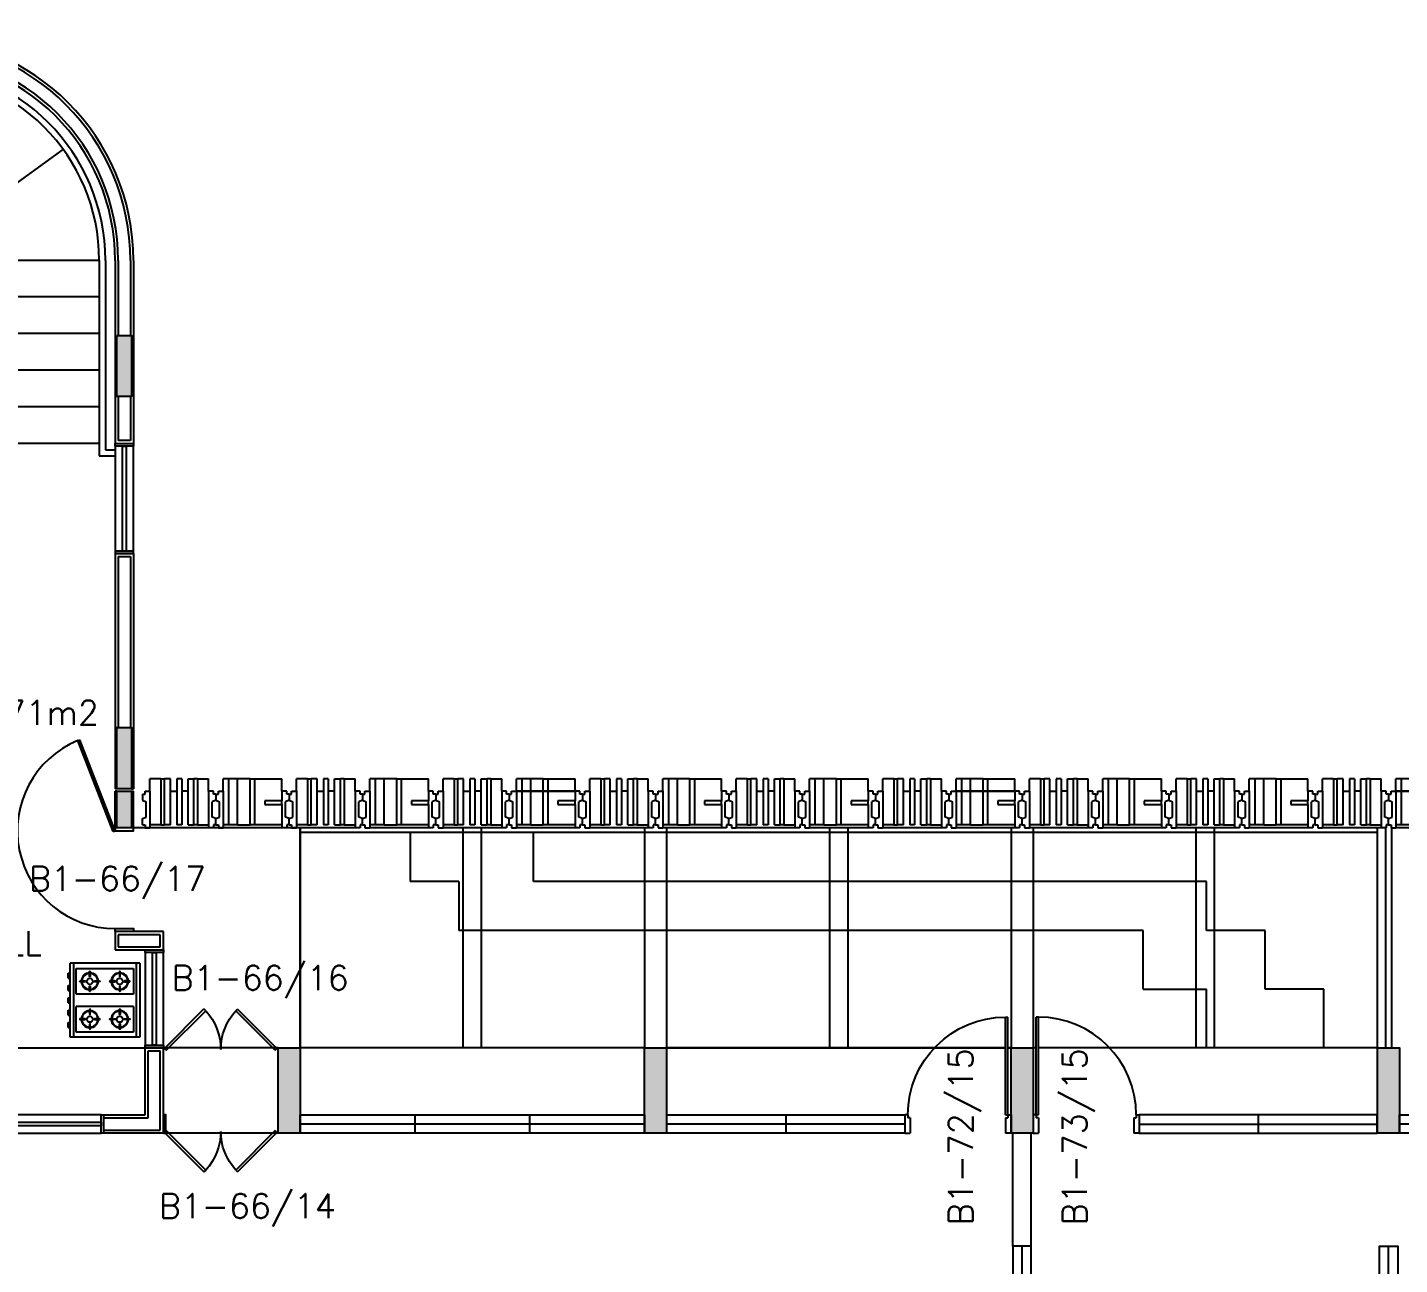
# Model space of a CAD drawing. Header units: inches. Extents: x -15 to 119, y -6 to 56.
# Drawn here: x 64.06 to 75.29, y 45.95 to 56.08 of the extents above; entities that cross this region are included whole.
import ezdxf

# ---------------------------------------------------------------- set-up
doc = ezdxf.new("R2010")
doc.units = ezdxf.units.IN
doc.header["$MEASUREMENT"] = 0
doc.header["$PDMODE"] = 1
doc.linetypes.add('HIDDEN', pattern=[9.525, 6.35, -3.175])
doc.layers.get('0').update_dxf_attribs({"linetype": 'CONTINUOUS'})
for name, color, linetype in [('ar-acesso', 2, 'CONTINUOUS'), ('ar-alv', 2, 'CONTINUOUS'), ('ar-brs', 1, 'CONTINUOUS'), ('ar-copa', 1, 'CONTINUOUS'), ('ar-esc', 2, 'CONTINUOUS'), ('ar-esq', 2, 'CONTINUOUS'), ('ar-estc', 3, 'CONTINUOUS'), ('ar-porta', 1, 'CONTINUOUS'), ('ar-proj', 1, 'HIDDEN'), ('ar-reboco', 2, 'CONTINUOUS'), ('AR-VISTA', 2, 'CONTINUOUS'), ('ar-wc', 2, 'CONTINUOUS'), ('banc', 1, 'CONTINUOUS'), ('brs-proj', 1, 'HIDDEN'), ('brs1', 2, 'CONTINUOUS'), ('brs2', 1, 'CONTINUOUS'), ('brs3', 1, 'CONTINUOUS'), ('brs4', 1, 'CONTINUOUS'), ('brs5', 1, 'CONTINUOUS'), ('cong', 7, 'CONTINUOUS'), ('COZ1', 1, 'CONTINUOUS'), ('COZ2', 1, 'CONTINUOUS'), ('divi', 2, 'CONTINUOUS'), ('ENDEREÇO', 2, 'CONTINUOUS'), ('esq-01', 3, 'CONTINUOUS'), ('esq-02', 2, 'CONTINUOUS'), ('estc-01', 3, 'CONTINUOUS'), ('estc-02', 8, 'CONTINUOUS'), ('h-estc', 8, 'CONTINUOUS'), ('ptm', 2, 'CONTINUOUS'), ('ptm1', 1, 'CONTINUOUS'), ('WC1', 1, 'CONTINUOUS'), ('WC2', 1, 'CONTINUOUS'), ('WC3', 1, 'CONTINUOUS')]:
    doc.layers.add(name, color=color, linetype=linetype)
doc.styles.add('UNB-100', font='simplex.shx', dxfattribs={"height": 0.2})

# ---------------------------------------------------------------- blocks, each defined once
blk = doc.blocks.new('plr01-01p')
at = {"layer": 'h-estc'}
blk.add_hatch(color=256, dxfattribs=at).paths.add_polyline_path([(0.09, 0.075), (-0.09, 0.075), (-0.09, -0.625), (0.09, -0.625)])
at = {"layer": 'cong'}
blk.add_point((0, 0), dxfattribs=at)
at = {"layer": 'estc-01'}
blk.add_lwpolyline([(-0.09, 0.075), (-0.09, -0.625), (0.09, -0.625), (0.09, 0.075)], close=True, dxfattribs=at)
blk = doc.blocks.new('esq02-01p')
at = {"layer": 'cong'}
blk.add_point((0, 0), dxfattribs=at)
at = {"layer": 'esq-01'}
for p, q in [((2.91, 0), (0.09, 0)), ((1.03, -0.075), (1.03, 0.075)), ((1.97, -0.075), (1.97, 0.075))]:
    blk.add_line(p, q, dxfattribs=at)
at = {"layer": 'esq-02'}
blk.add_lwpolyline([(2.91, -0.075), (0.09, -0.075), (0.09, 0.075), (2.91, 0.075)], close=True, dxfattribs=at)
blk = doc.blocks.new('CUBA-01P')
at = {"layer": 'WC1'}
blk.add_circle((-0.15, -0.08), 0.05, dxfattribs=at)
for centre, radius, start, end in [((-0.083, -0.273), 0.134, 116.4054, 243.5946), ((0, -0.44), 0.32, 92.8226, 116.4054), ((0, -0.44), 0.32, 63.5946, 87.2424), ((0.083, -0.273), 0.134, 296.4054, 63.5946), ((0, -0.106), 0.32, 243.5946, 296.4054)]:
    blk.add_arc(centre, radius, start, end, dxfattribs=at)
at = {"layer": 'WC2'}
for p, q in [((-0.155, 0), (-0.155, -0.03)), ((-0.145, 0), (-0.145, -0.03)), ((-0.02, -0.068), (-0.012, -0.165)), ((0.02, -0.068), (0.012, -0.165))]:
    blk.add_line(p, q, dxfattribs=at)
for centre, radius in [((-0.15, -0.08), 0.03), ((0, -0.068), 0.02), ((0, -0.273), 0.033), ((0, -0.273), 0.0212)]:
    blk.add_circle(centre, radius, dxfattribs=at)
for centre, radius, start, end in [((0, -0.068), 0.03, 306.4013, 232.6706), ((0, -0.165), 0.012, 180, 10.1205)]:
    blk.add_arc(centre, radius, start, end, dxfattribs=at)
blk = doc.blocks.new('pm-60-01p')
at = {"layer": 'cong'}
blk.add_point((0, 0), dxfattribs=at)
at = {"layer": 'ptm'}
for p, q in [((0.105, 0.075), (0.105, 0.675)), ((0.125, 0.675), (0.105, 0.675)), ((0.125, 0.075), (0.125, 0.675)), ((0.125, 0.075), (0.105, 0.075))]:
    blk.add_line(p, q, dxfattribs=at)
at = {"layer": 'ptm1'}
blk.add_arc((0.125, 0.075), 0.6, 0, 90, dxfattribs=at)
blk = doc.blocks.new('BACI-01P')
at = {"layer": 'WC1'}
for p, q in [((0.114, 0.03), (0.114, -0.03)), ((0.119, 0.03), (0.114, 0.03)), ((0.119, 0.03), (0.119, 0.062)), ((0.146, 0.086), (0.146, 0.089)), ((0.119, -0.03), (0.114, -0.03)), ((0.119, -0.03), (0.119, -0.062)), ((0.146, -0.086), (0.146, -0.089))]:
    blk.add_line(p, q, dxfattribs=at)
for centre, radius, start, end in [((0.436, -0.294), 0.484, 97.6805, 126.3454), ((0.4, -0.02), 0.208, 36.8881, 97.6805), ((0.128, 0.062), 0.00909, 126.1604, 180), ((0.404, -0.315), 0.477, 122.7818, 126.1604), ((0.155, 0.089), 0.00909, 126.3358, 180), ((0.427, 0), 0.174, 320.4767, 36.8881), ((0.128, -0.062), 0.00909, 180, 233.8396), ((0.404, 0.315), 0.477, 233.8396, 237.2182), ((0.155, -0.089), 0.00909, 180, 238.9825), ((0.436, 0.294), 0.484, 233.7577, 262.3195), ((0.4, 0.021), 0.208, 262.3195, 320.8979)]:
    blk.add_arc(centre, radius, start, end, dxfattribs=at)
at = {"layer": 'WC2'}
for p, q in [((0, 0.04), (0.023, 0.04)), ((0.025, 0.035), (0.025, 0.038)), ((0.025, -0.035), (0.025, 0.035)), ((0.025, 0.035), (0.028, 0.035)), ((0.03, -0.033), (0.03, 0.033)), ((0.1, 0.03), (0.03, 0.03)), ((0.1, 0.03), (0.1, -0.03)), ((0.146, -0.086), (0.146, 0.086)), ((0, -0.04), (0.023, -0.04)), ((0.025, -0.038), (0.025, -0.035)), ((0.025, -0.035), (0.028, -0.035)), ((0.1, -0.03), (0.03, -0.03))]:
    blk.add_line(p, q, dxfattribs=at)
for centre, radius, start, end in [((0.397, -0.04), 0.187, 54.2515, 147.3201), ((0.023, 0.038), 0.002, 0, 90), ((0.028, 0.033), 0.002, 0, 90), ((0.107, 0.03), 0.00697, 0, 180), ((0.334, 0), 0.112, 147.3201, 180), ((0.334, 0), 0.112, 180, 212.6799), ((0.413, -0.018), 0.159, 41.3299, 54.2515), ((0.433, 0), 0.132, 0, 41.3299), ((0.433, 0), 0.132, 318.6701, 0), ((0.023, -0.038), 0.002, 270, 0), ((0.028, -0.033), 0.002, 270, 0), ((0.107, -0.03), 0.00697, 180, 0), ((0.397, 0.04), 0.187, 212.6799, 305.7485), ((0.413, 0.018), 0.159, 305.7485, 318.6701)]:
    blk.add_arc(centre, radius, start, end, dxfattribs=at)
at = {"layer": 'WC3'}
for p, q in [((0.146, 0.05), (0.119, 0.05)), ((0.146, 0.03), (0.119, 0.03)), ((0.261, 0.056), (0.259, 0.059)), ((0.323, 0.049), (0.261, 0.056)), ((0.323, 0.049), (0.323, -0.049)), ((0.401, 0.049), (0.323, 0.049)), ((0.146, -0.03), (0.119, -0.03)), ((0.146, -0.05), (0.119, -0.05)), ((0.261, -0.056), (0.259, -0.059)), ((0.323, -0.049), (0.261, -0.056)), ((0.401, -0.049), (0.323, -0.049))]:
    blk.add_line(p, q, dxfattribs=at)
for centre in [(0.164, 0.075), (0.164, -0.075)]:
    blk.add_circle(centre, 0.00682, dxfattribs=at)
blk.add_arc((0.401, 0), 0.0486, 270, 90, dxfattribs=at)
blk = doc.blocks.new('GLDR-01P')
at = {"layer": 'COZ1', "color": 2}
for p, q in [((310, -65), (-310, -65)), ((-310, -65), (-310, -725)), ((310, -725), (310, -65)), ((-310, -725), (310, -725))]:
    blk.add_line(p, q, dxfattribs=at)
at = {"layer": 'COZ2', "color": 2}
for p, q in [((-270, -65), (-270, -680)), ((-250, -40), (-250, -65)), ((230, -20), (-230, -20)), ((250, -65), (250, -40)), ((270, -680), (270, -65)), ((270, -640), (310, -640)), ((-310, -680), (310, -680)), ((-310, -685), (310, -685))]:
    blk.add_line(p, q, dxfattribs=at)
blk.add_circle((290, -660), 9.23, dxfattribs=at)
for centre, start, end in [((-230, -40), 90, 180), ((230, -40), 0, 90)]:
    blk.add_arc(centre, 20, start, end, dxfattribs=at)
blk = doc.blocks.new('FG-08P')
at = {"layer": 'COZ1'}
for p, q in [((-303, 0), (-303, -570)), ((-303, 0), (302, 0)), ((302, 0), (302, -570)), ((302, -570), (-303, -570))]:
    blk.add_line(p, q, dxfattribs=at)
for points in [[(-158, -83), (-158, -123, 1), (-152, -123), (-152, -83, 1)], [(157, -83), (157, -123, -1), (152, -123), (152, -83, -1)], [(-235, -165), (-195, -165, 1), (-195, -160), (-235, -160, 1)], [(-152, -243), (-152, -203, 1), (-158, -203), (-158, -243, 1)], [(-75, -160), (-115, -160, 1), (-115, -165), (-75, -165, 1)], [(75, -160), (115, -160, -1), (115, -165), (75, -165, -1)], [(152, -243), (152, -203, -1), (157, -203), (157, -243, -1)], [(235, -165), (195, -165, -1), (195, -160), (235, -160, -1)], [(-152, -328), (-152, -368, -1), (-158, -368), (-158, -328, -1)], [(152, -328), (152, -368, 1), (157, -368), (157, -328, 1)], [(-235, -405), (-195, -405, -1), (-195, -410), (-235, -410, -1)], [(-158, -488), (-158, -447, -1), (-152, -447), (-152, -488, -1)], [(-75, -410), (-115, -410, -1), (-115, -405), (-75, -405, -1)], [(75, -410), (115, -410, 1), (115, -405), (75, -405, 1)], [(157, -488), (157, -447, 1), (152, -447), (152, -488, 1)], [(235, -405), (195, -405, 1), (195, -410), (235, -410, 1)]]:
    blk.add_lwpolyline(points, format="xyb", close=True, dxfattribs=at)
for centre in [(-155, -163), (155, -163), (-155, -408), (155, -408)]:
    blk.add_circle(centre, 25, dxfattribs=at)
at = {"layer": 'COZ2'}
for p, q in [((-303, -30), (302, -30)), ((-260, -520), (-260, -50)), ((-260, -50), (-50, -50)), ((-50, -50), (-50, -520)), ((50, -50), (260, -50)), ((50, -50), (260, -50)), ((50, -50), (50, -520)), ((260, -50), (260, -520)), ((302, -540), (-303, -540)), ((-50, -520), (-260, -520)), ((260, -520), (50, -520)), ((260, -520), (50, -520)), ((-222, -585), (-222, -570)), ((-182, -585), (-222, -585)), ((-182, -585), (-182, -570)), ((-121, -585), (-121, -570)), ((-81, -585), (-121, -585)), ((-81, -585), (-81, -570)), ((-20, -585), (-20, -570)), ((20, -585), (-20, -585)), ((20, -585), (20, -570)), ((81, -585), (81, -570)), ((121, -585), (81, -585)), ((121, -585), (121, -570)), ((182, -585), (182, -570)), ((222, -585), (182, -585)), ((222, -585), (222, -570))]:
    blk.add_line(p, q, dxfattribs=at)
for centre, radius, start, end in [((-155, -163), 70, 92.0467, 177.9533), ((-155, -163), 65, 92.2042, 177.7958), ((-155, -163), 70, 2.0467, 87.9533), ((-155, -163), 65, 2.2042, 87.7958), ((155, -163), 70, 92.0467, 177.9533), ((155, -163), 65, 92.2042, 177.7958), ((155, -163), 70, 2.0467, 87.9533), ((155, -163), 65, 2.2042, 87.7958), ((-155, -163), 70, 182.0467, 267.9533), ((-155, -163), 65, 182.2042, 267.7958), ((-155, -163), 65, 272.2042, 357.7958), ((-155, -163), 70, 272.0467, 357.9533), ((155, -163), 70, 182.0467, 267.9533), ((155, -163), 65, 182.2042, 267.7958), ((155, -163), 65, 272.2042, 357.7958), ((155, -163), 70, 272.0467, 357.9533), ((-155, -408), 70, 92.0467, 177.9533), ((-155, -408), 70, 182.0467, 267.9533), ((-155, -408), 65, 92.2042, 177.7958), ((-155, -408), 65, 182.2042, 267.7958), ((-155, -408), 70, 2.0467, 87.9533), ((-155, -408), 65, 272.2042, 357.7958), ((-155, -408), 70, 272.0467, 357.9533), ((-155, -408), 65, 2.2042, 87.7958), ((155, -408), 70, 92.0467, 177.9533), ((155, -408), 70, 182.0467, 267.9533), ((155, -408), 65, 92.2042, 177.7958), ((155, -408), 65, 182.2042, 267.7958), ((155, -408), 70, 2.0467, 87.9533), ((155, -408), 65, 2.2042, 87.7958), ((155, -408), 65, 272.2042, 357.7958), ((155, -408), 70, 272.0467, 357.9533)]:
    blk.add_arc(centre, radius, start, end, dxfattribs=at)
blk = doc.blocks.new('CUBAcoz-01P')
at = {"layer": 'COZ1', "color": 1}
for p, q in [((-0.22, -0.1005), (0.22, -0.1005)), ((-0.25, -0.4705), (-0.25, -0.1305)), ((0.25, -0.4705), (0.25, -0.1305)), ((-0.22, -0.5005), (0.22, -0.5005))]:
    blk.add_line(p, q, dxfattribs=at)
blk.add_circle((0, -0.3005), 0.04, dxfattribs=at)
for centre, start, end in [((-0.22, -0.1305), 90, 180), ((0.22, -0.1305), 0, 90), ((-0.22, -0.4705), 180, 270), ((0.22, -0.4705), 270, 0)]:
    blk.add_arc(centre, 0.03, start, end, dxfattribs=at)
blk = doc.blocks.new('esc01-01p')
at = {"layer": 'estc-02'}
for points in [[(-0.11, 0.625), (-0.29, 0.625), (-0.29, -0.075), (-0.11, -0.075)], [(0.09, 0.625), (-0.09, 0.625), (-0.09, -0.075), (0.09, -0.075)]]:
    blk.add_hatch(color=256, dxfattribs=at).paths.add_polyline_path(points)
at = {"layer": 'h-estc'}
for points in [[(-1.79, 6.455), (-1.91, 6.455), (-1.91, 5.955), (-1.79, 5.955)], [(-0.16, 5.955), (-0.04, 5.955), (-0.04, 6.455), (-0.16, 6.455)], [(1.59, 5.955), (1.71, 5.955), (1.71, 6.455), (1.59, 6.455)], [(-1.91, 2.745), (-1.79, 2.745), (-1.79, 3.245), (-1.91, 3.245)], [(1.59, 2.745), (1.71, 2.745), (1.71, 3.245), (1.59, 3.245)], [(-1.79, 2.725), (-1.91, 2.725), (-1.91, 2.425), (-1.79, 2.425)], [(1.71, 2.725), (1.59, 2.725), (1.59, 2.425), (1.71, 2.425)]]:
    blk.add_hatch(color=256, dxfattribs=at).paths.add_polyline_path(points)
at = {"layer": 'ar-alv'}
for p, q in [((-1.9, 7.07), (-1.9, 6.455)), ((-1.8, 7.07), (-1.8, 6.455)), ((1.6, 7.07), (1.6, 6.455)), ((1.7, 7.07), (1.7, 6.455)), ((-1.79, 6.445), (-0.16, 6.445)), ((-1.79, 6.345), (-0.16, 6.345)), ((-1.9, 3.245), (-1.9, 5.955)), ((-1.8, 4.657), (-1.8, 5.955)), ((-0.15, 5.362), (-0.15, 5.955)), ((-0.05, 5.362), (-0.05, 5.955)), ((1.6, 5.955), (1.6, 5.595)), ((1.7, 5.955), (1.7, 5.595)), ((1.7, 5.595), (1.6, 5.595)), ((-0.15, 5.362), (-0.05, 5.362)), ((-1.8, 4.657), (-0.05, 4.657)), ((-0.025, 4.532), (-0.025, 4.682)), ((1.6, 4.645), (1.7, 4.645)), ((1.6, 4.645), (1.6, 3.245)), ((1.7, 4.645), (1.7, 3.245)), ((-1.8, 3.245), (-1.8, 4.558)), ((-1.8, 4.558), (-0.05, 4.558)), ((-0.15, 2.87), (-0.15, 3.828)), ((-0.15, 3.828), (-0.05, 3.828)), ((-0.05, 2.77), (-0.05, 3.828)), ((-0.15, 2.87), (-1.79, 2.87)), ((-0.05, 2.77), (-1.79, 2.77)), ((-2.145, 1.55), (-1.8, 1.55)), ((-2.145, 1.45), (-2.145, 1.55)), ((-1.8, 1.55), (-1.8, 1.45)), ((1.6, 1.55), (1.6, 1.45)), ((1.945, 1.55), (1.6, 1.55)), ((1.945, 1.45), (1.945, 1.55)), ((-1.8, 1.45), (-2.145, 1.45)), ((1.6, 1.45), (1.945, 1.45)), ((-2.145, -0.05), (-2.145, 0.6)), ((-2.045, 0.6), (-2.145, 0.6)), ((-2.045, 0.05), (-2.045, 0.6)), ((1.845, 0.05), (1.845, 0.6)), ((1.845, 0.6), (1.945, 0.6)), ((1.945, -0.05), (1.945, 0.6)), ((-1.68, 0.05), (-2.045, 0.05)), ((-0.29, 0.05), (-0.78, 0.05)), ((0.09, 0.05), (0.58, 0.05)), ((1.48, 0.05), (1.845, 0.05)), ((-1.68, -0.05), (-2.145, -0.05)), ((-0.29, -0.05), (-0.78, -0.05)), ((0.09, -0.05), (0.58, -0.05)), ((1.48, -0.05), (1.945, -0.05))]:
    blk.add_line(p, q, dxfattribs=at)
for radius in [1.8, 1.7]:
    blk.add_arc((-0.1, 7.07), radius, 360, 180, dxfattribs=at)
at = {"layer": 'ar-esc', "color": 1}
for p, q in [((-0.123, 7.141), (-0.577, 8.539)), ((0.377, 8.539), (-0.077, 7.141)), ((-0.161, 7.114), (-1.35, 7.978)), ((-0.039, 7.114), (1.15, 7.978)), ((-1.645, 7.07), (-0.175, 7.07)), ((1.445, 7.07), (-0.025, 7.07)), ((-1.645, 6.77), (-0.175, 6.77)), ((1.445, 6.77), (-0.025, 6.77)), ((1.445, 6.47), (-0.025, 6.47)), ((1.445, 6.17), (-0.025, 6.17)), ((1.445, 5.87), (-0.025, 5.87)), ((1.445, 5.57), (-0.025, 5.57))]:
    blk.add_line(p, q, dxfattribs=at)
at = {"layer": 'ar-porta', "color": 2}
for points in [[(-0.175, 5.362), (-0.025, 5.362), (-0.025, 5.333), (-0.175, 5.333)], [(-0.175, 4.712), (-0.025, 4.712), (-0.025, 4.682), (-0.175, 4.682)], [(-0.175, 4.503), (-0.025, 4.503), (-0.025, 4.532), (-0.175, 4.532)], [(-0.175, 3.853), (-0.025, 3.853), (-0.025, 3.882), (-0.175, 3.882)]]:
    blk.add_lwpolyline(points, close=True, dxfattribs=at)
at = {"layer": 'ar-reboco'}
for p, q in [((-1.925, 7.07), (-1.925, 7)), ((-1.925, 2.745), (-1.925, 7)), ((-1.775, 7.07), (-1.775, 6.47)), ((-1.695, 7.07), (-1.695, 6.47)), ((-1.645, 7.07), (-1.645, 6.47)), ((1.445, 7.07), (1.445, 5.47)), ((1.495, 7.07), (1.495, 5.52)), ((1.575, 7.07), (1.575, 5.57)), ((1.725, 7.07), (1.725, 5.57)), ((-1.775, 6.47), (-0.025, 6.47)), ((-0.025, 5.362), (-0.025, 6.47)), ((-1.775, 6.32), (-0.175, 6.32)), ((-1.775, 6.32), (-1.775, 5.52)), ((-0.175, 6.32), (-0.175, 5.52)), ((1.495, 5.52), (1.575, 5.52)), ((-1.775, 5.483), (-1.775, 4.682)), ((-0.175, 5.483), (-0.175, 5.362)), ((1.445, 5.47), (1.575, 5.47)), ((-0.175, 5.362), (-0.025, 5.362)), ((-1.775, 4.682), (-0.025, 4.682)), ((-0.05, 4.558), (-0.05, 4.657)), ((1.575, 4.67), (1.575, 2.745)), ((1.725, 4.67), (1.725, 2.745)), ((-1.775, 4.532), (-0.025, 4.532)), ((-1.775, 3.732), (-1.775, 4.532)), ((-0.175, 3.853), (-0.025, 3.853)), ((-0.175, 3.732), (-0.175, 3.853)), ((-0.025, 2.745), (-0.025, 3.853)), ((-1.775, 2.895), (-1.775, 3.695)), ((-0.175, 2.895), (-0.175, 3.695)), ((-0.175, 2.895), (-1.775, 2.895)), ((-1.91, 2.745), (-1.925, 2.745)), ((-1.925, 2.425), (-1.925, 2.725)), ((-1.91, 2.725), (-1.925, 2.725)), ((-0.025, 2.745), (-1.79, 2.745)), ((-1.79, 2.725), (-1.775, 2.725)), ((-1.775, 2.425), (-1.775, 2.725)), ((1.59, 2.745), (1.575, 2.745)), ((1.575, 2.425), (1.575, 2.725)), ((1.59, 2.725), (1.575, 2.725)), ((1.71, 2.745), (1.725, 2.745)), ((1.71, 2.725), (1.725, 2.725)), ((1.725, 2.425), (1.725, 2.725)), ((-2.17, 1.425), (-2.17, 1.575)), ((-2.17, 1.575), (-1.775, 1.575)), ((-1.775, 1.575), (-1.775, 1.425)), ((1.97, 1.575), (1.575, 1.575)), ((1.575, 1.575), (1.575, 1.425)), ((1.97, 1.425), (1.97, 1.575)), ((-1.775, 1.425), (-2.17, 1.425)), ((1.575, 1.425), (1.97, 1.425)), ((-2.17, -0.075), (-2.17, 0.625)), ((-2.02, 0.625), (-2.17, 0.625)), ((-2.02, 0.075), (-2.02, 0.625)), ((1.82, 0.625), (1.97, 0.625)), ((1.82, 0.075), (1.82, 0.625)), ((1.97, -0.075), (1.97, 0.625)), ((-1.68, 0.075), (-2.02, 0.075)), ((-0.29, 0.075), (-0.78, 0.075)), ((0.09, 0.075), (0.58, 0.075)), ((1.48, 0.075), (1.82, 0.075)), ((-2.17, -0.075), (-1.68, -0.075)), ((-0.29, -0.075), (-0.78, -0.075)), ((0.09, -0.075), (0.58, -0.075)), ((1.97, -0.075), (1.48, -0.075))]:
    blk.add_line(p, q, dxfattribs=at)
for radius, start in [(1.825, 0), (1.675, 0), (1.595, 360), (1.545, 360)]:
    blk.add_arc((-0.1, 7.07), radius, start, 180, dxfattribs=at)
at = {"layer": 'AR-VISTA'}
for p, q in [((-0.175, 7.07), (-0.175, 6.47)), ((-0.025, 6.47), (-0.025, 7.07))]:
    blk.add_line(p, q, dxfattribs=at)
blk.add_arc((-0.1, 7.07), 0.075, 0, 180, dxfattribs=at)
at = {"layer": 'banc'}
for p, q in [((-1.175, 5.483), (-1.175, 4.682)), ((-1.175, 3.732), (-1.175, 4.532))]:
    blk.add_line(p, q, dxfattribs=at)
at = {"layer": 'banc', "color": 1}
blk.add_line((0.09, 0.625), (1.82, 0.625), dxfattribs=at)
at = {"layer": 'divi'}
for p, q in [((-1.8, 5.52), (-0.865, 5.52)), ((-0.865, 5.52), (-0.865, 5.483)), ((-0.245, 5.52), (-0.15, 5.52)), ((-0.245, 5.52), (-0.245, 5.483)), ((-1.8, 5.483), (-0.865, 5.483)), ((-0.245, 5.483), (-0.15, 5.483)), ((-1.8, 3.732), (-0.865, 3.732)), ((-0.865, 3.695), (-0.865, 3.732)), ((-0.245, 3.732), (-0.15, 3.732)), ((-0.245, 3.695), (-0.245, 3.732)), ((-1.8, 3.695), (-0.865, 3.695)), ((-0.245, 3.695), (-0.15, 3.695))]:
    blk.add_line(p, q, dxfattribs=at)
at = {"layer": 'esq-01'}
for points in [[(1.635, 5.55), (1.665, 5.55), (1.665, 4.69), (1.635, 4.69)], [(-2.08, 1.405), (-2.11, 1.405), (-2.11, 0.645), (-2.08, 0.645)], [(1.88, 1.405), (1.91, 1.405), (1.91, 0.645), (1.88, 0.645)], [(-1.66, 0.015), (-1.66, -0.015), (-0.8, -0.015), (-0.8, 0.015)], [(1.46, 0.015), (1.46, -0.015), (0.6, -0.015), (0.6, 0.015)]]:
    blk.add_lwpolyline(points, close=True, dxfattribs=at)
at = {"layer": 'esq-02'}
for points in [[(1.575, 5.57), (1.725, 5.57), (1.725, 5.55), (1.575, 5.55)], [(1.725, 5.55), (1.575, 5.55), (1.575, 4.69), (1.725, 4.69)], [(1.575, 4.67), (1.725, 4.67), (1.725, 4.69), (1.575, 4.69)], [(-2.02, 1.425), (-2.17, 1.425), (-2.17, 1.405), (-2.02, 1.405)], [(-2.17, 1.405), (-2.02, 1.405), (-2.02, 0.645), (-2.17, 0.645)], [(1.82, 1.425), (1.97, 1.425), (1.97, 1.405), (1.82, 1.405)], [(1.97, 1.405), (1.82, 1.405), (1.82, 0.645), (1.97, 0.645)], [(-2.02, 0.625), (-2.17, 0.625), (-2.17, 0.645), (-2.02, 0.645)], [(1.97, 0.625), (1.82, 0.625), (1.82, 0.645), (1.97, 0.645)], [(-1.68, 0.075), (-1.68, -0.075), (-1.66, -0.075), (-1.66, 0.075)], [(-1.66, -0.075), (-1.66, 0.075), (-0.8, 0.075), (-0.8, -0.075)], [(-0.78, 0.075), (-0.78, -0.075), (-0.8, -0.075), (-0.8, 0.075)], [(0.58, 0.075), (0.58, -0.075), (0.6, -0.075), (0.6, 0.075)], [(1.46, -0.075), (1.46, 0.075), (0.6, 0.075), (0.6, -0.075)], [(1.48, 0.075), (1.48, -0.075), (1.46, -0.075), (1.46, 0.075)], [(1.97, 0.075), (1.97, -0.075), (1.99, -0.075), (1.99, 0.075)]]:
    blk.add_lwpolyline(points, close=True, dxfattribs=at)
at = {"layer": 'estc-01'}
for points in [[(-1.79, 6.455), (-1.91, 6.455), (-1.91, 5.955), (-1.79, 5.955)], [(-0.04, 5.955), (-0.16, 5.955), (-0.16, 6.455), (-0.04, 6.455)], [(1.59, 6.455), (1.71, 6.455), (1.71, 5.955), (1.59, 5.955)], [(-1.79, 2.745), (-1.91, 2.745), (-1.91, 3.245), (-1.79, 3.245)], [(1.71, 2.745), (1.59, 2.745), (1.59, 3.245), (1.71, 3.245)], [(-1.91, 2.725), (-1.79, 2.725), (-1.79, 2.425), (-1.91, 2.425)], [(1.59, 2.725), (1.71, 2.725), (1.71, 2.425), (1.59, 2.425)], [(-0.11, -0.075), (-0.11, 0.625), (-0.29, 0.625), (-0.29, -0.075)], [(0.09, -0.075), (0.09, 0.625), (-0.09, 0.625), (-0.09, -0.075)]]:
    blk.add_lwpolyline(points, close=True, dxfattribs=at)
at = {"layer": 'ptm'}
for p, q in [((1.269, 3.139), (1.285, 3.146)), ((1.575, 2.4), (1.285, 3.146)), ((1.558, 2.394), (1.269, 3.139)), ((-1.775, 2.4), (-1.025, 2.678)), ((-1.769, 2.383), (-1.019, 2.662)), ((-1.019, 2.662), (-1.025, 2.678)), ((-1.769, 2.383), (-1.775, 2.4)), ((1.558, 2.394), (1.575, 2.4)), ((1.575, 1.6), (1.725, 1.6))]:
    blk.add_line(p, q, dxfattribs=at)
for points in [[(-1.925, 2.4), (-1.775, 2.4), (-1.775, 2.425), (-1.925, 2.425)], [(1.575, 2.4), (1.725, 2.4), (1.725, 2.425), (1.575, 2.425)], [(-1.925, 1.6), (-1.775, 1.6), (-1.775, 1.575), (-1.925, 1.575)], [(1.575, 1.6), (1.725, 1.6), (1.725, 1.575), (1.575, 1.575)]]:
    blk.add_lwpolyline(points, close=True, dxfattribs=at)
at = {"layer": 'ptm', "color": 1}
for centre, start, end in [((1.575, 2.4), 112.5061, 270), ((-1.775, 2.4), 270, 19.083)]:
    blk.add_arc(centre, 0.8, start, end, dxfattribs=at)
at = {"layer": 'ar-copa', "xscale": 0.001, "yscale": 0.001, "zscale": 0.001}
for name, p, rotation in [('FG-08P', (1.776, 1.013), 270), ('GLDR-01P', (-0.641, 0.098), 180)]:
    blk.add_blockref(name, p, dxfattribs=dict(at, rotation=rotation))
at = {"layer": 'ar-copa', "rotation": 180}
blk.add_blockref('CUBAcoz-01P', (0.471, 0.083), dxfattribs=at)
at = {"layer": 'ar-porta', "xscale": -1}
blk.add_blockref('pm-60-01p', (-0.14, 5.438), dxfattribs=at)
at = {"layer": 'ar-porta'}
for p, rotation in [((-0.1, 4.607), 90), ((-0.14, 3.777), 180)]:
    blk.add_blockref('pm-60-01p', p, dxfattribs=dict(at, rotation=rotation))
at = {"layer": 'ar-porta', "xscale": -1, "rotation": 90}
blk.add_blockref('pm-60-01p', (-0.1, 4.607), dxfattribs=at)
at = {"layer": 'ar-wc', "xscale": -1}
for name, p, rotation in [('BACI-01P', (-1.774, 5.83), 180), ('CUBA-01P', (-1.775, 5.082), 90)]:
    blk.add_blockref(name, p, dxfattribs=dict(at, rotation=rotation))
at = {"layer": 'ar-wc', "rotation": 90}
blk.add_blockref('CUBA-01P', (-1.775, 4.133), dxfattribs=at)
at = {"layer": 'ar-wc'}
blk.add_blockref('BACI-01P', (-1.774, 3.385), dxfattribs=at)
blk = doc.blocks.new('pm-80-01p')
at = {"layer": 'cong'}
blk.add_point((0, 0), dxfattribs=at)
at = {"layer": 'ptm'}
for p, q in [((0.105, 0.075), (0.105, 0.875)), ((0.125, 0.875), (0.105, 0.875)), ((0.125, 0.075), (0.125, 0.875)), ((0.105, 0.075), (0.08, 0.075)), ((0.08, 0.075), (0.08, -0.075)), ((0.125, 0.075), (0.105, 0.075)), ((0.105, 0.075), (0.105, 0.05)), ((0.125, 0.05), (0.105, 0.05)), ((0.125, 0.05), (0.125, -0.075)), ((0.905, 0.05), (0.905, -0.075)), ((0.905, 0.05), (0.925, 0.05)), ((0.925, 0.075), (0.95, 0.075)), ((0.925, 0.075), (0.925, 0.05)), ((0.95, 0.075), (0.95, -0.075)), ((0.08, -0.075), (0.125, -0.075)), ((0.95, -0.075), (0.905, -0.075))]:
    blk.add_line(p, q, dxfattribs=at)
at = {"layer": 'ptm', "color": 1}
blk.add_arc((0.125, 0.075), 0.8, 360, 90, dxfattribs=at)
blk = doc.blocks.new('esq05-01p')
at = {"layer": 'cong'}
blk.add_point((0, 0), dxfattribs=at)
at = {"layer": 'esq-01'}
blk.add_line((2.0375, 0), (0.09, 0), dxfattribs=at)
at = {"layer": 'esq-02'}
blk.add_line((1.06375, 0.075), (1.06375, -0.075), dxfattribs=at)
blk.add_lwpolyline([(2.0375, -0.075), (0.09, -0.075), (0.09, 0.075), (2.0375, 0.075), (2.0375, -0.075)], close=True, dxfattribs=at)
at = {"xscale": -1}
blk.add_blockref('pm-80-01p', (2.9875, 0), dxfattribs=at)
blk = doc.blocks.new('esq03a-01p')
at = {"layer": 'cong'}
for p in [(0, 0), (0, -0.55)]:
    blk.add_point(p, dxfattribs=at)
at = {"layer": 'esq-02'}
for p, q in [((0.09, 0.075), (1.03, 0.075)), ((0.09, -0.625), (1.03, -0.625))]:
    blk.add_line(p, q, dxfattribs=at)
at = {"layer": 'ptm'}
for p, q in [((0.1, 0.069), (0.423, 0.391)), ((0.114, 0.054), (0.437, 0.377)), ((0.437, 0.377), (0.423, 0.391)), ((0.683, 0.377), (0.698, 0.392)), ((1.006, 0.054), (0.683, 0.377)), ((1.02, 0.069), (0.698, 0.392)), ((0.114, 0.054), (0.1, 0.069)), ((0.114, 0.054), (0.1, 0.069)), ((1.006, 0.054), (1.02, 0.069)), ((1.006, 0.054), (1.02, 0.069)), ((0.114, -0.604), (0.1, -0.619)), ((0.114, -0.604), (0.1, -0.619)), ((0.1, -0.619), (0.423, -0.941)), ((0.114, -0.604), (0.437, -0.927)), ((1.006, -0.604), (0.683, -0.927)), ((1.02, -0.619), (0.698, -0.942)), ((1.006, -0.604), (1.02, -0.619)), ((1.006, -0.604), (1.02, -0.619)), ((0.437, -0.927), (0.423, -0.941)), ((0.683, -0.927), (0.698, -0.942))]:
    blk.add_line(p, q, dxfattribs=at)
at = {"layer": 'ptm1'}
for centre, start, end in [((0.09, 0.06), 0, 42.4258), ((1.03, 0.06), 137.5157, 180), ((0.09, -0.61), 317.5742, 360), ((1.03, -0.61), 180, 222.4843)]:
    blk.add_arc(centre, 0.47, start, end, dxfattribs=at)
blk = doc.blocks.new('brs01-01p-oeste')
at = {"layer": 'brs-proj'}
for p, q in [((0.92, -0.2), (0.92, 0.175)), ((2.12, -0.2), (2.12, 0.175))]:
    blk.add_line(p, q, dxfattribs=at)
at = {"layer": 'brs1'}
for p, q in [((0.18, -0.2), (0.18, 0.175)), ((0.228, 0.175), (0.18, 0.175)), ((0.228, -0.2), (0.228, 0.175)), ((0.372, -0.2), (0.372, 0.175)), ((0.372, 0.175), (0.42, 0.175)), ((0.42, -0.2), (0.42, 0.175)), ((0.707, -0.2), (0.707, 0.175)), ((0.778, 0.175), (0.707, 0.175)), ((0.778, -0.2), (0.778, 0.175)), ((1.38, -0.2), (1.38, 0.175)), ((1.428, 0.175), (1.38, 0.175)), ((1.428, -0.2), (1.428, 0.175)), ((1.572, -0.2), (1.572, 0.175)), ((1.572, 0.175), (1.62, 0.175)), ((1.62, -0.2), (1.62, 0.175)), ((1.907, -0.2), (1.907, 0.175)), ((1.978, 0.175), (1.907, 0.175)), ((1.978, -0.2), (1.978, 0.175)), ((2.58, -0.2), (2.58, 0.175)), ((2.628, 0.175), (2.58, 0.175)), ((2.628, -0.2), (2.628, 0.175)), ((2.772, -0.2), (2.772, 0.175)), ((2.772, 0.175), (2.82, 0.175)), ((2.82, -0.2), (2.82, 0.175)), ((0, 0.05), (0.02, 0.05)), ((0, 0.05), (0, 0)), ((0, 0), (0.03, -0.013)), ((0.02, 0.075), (0.06, 0.075)), ((0.02, 0.05), (0.02, 0.075)), ((0.06, 0.075), (0.06, -0.225)), ((0.54, 0.075), (0.54, -0.225)), ((0.58, 0.075), (0.54, 0.075)), ((0.6, 0), (0.57, -0.013)), ((0.58, 0.05), (0.58, 0.075)), ((0.6, 0.05), (0.58, 0.05)), ((0.6, 0.05), (0.62, 0.05)), ((0.6, 0.05), (0.6, 0)), ((0.6, 0.05), (0.6, 0)), ((0.6, 0), (0.63, -0.013)), ((0.62, 0.075), (0.66, 0.075)), ((0.62, 0.05), (0.62, 0.075)), ((0.66, 0.075), (0.66, -0.225)), ((1.14, 0.075), (1.14, -0.005)), ((1.18, 0.075), (1.14, 0.075)), ((1.2, 0), (1.17, -0.013)), ((1.18, 0.05), (1.18, 0.075)), ((1.2, 0.05), (1.18, 0.05)), ((1.2, 0.05), (1.22, 0.05)), ((1.2, 0.05), (1.2, 0)), ((1.2, 0.05), (1.2, 0)), ((1.2, 0), (1.23, -0.013)), ((1.22, 0.075), (1.26, 0.075)), ((1.22, 0.05), (1.22, 0.075)), ((1.26, 0.075), (1.26, -0.225)), ((1.74, 0.075), (1.74, -0.225)), ((1.78, 0.075), (1.74, 0.075)), ((1.8, 0), (1.77, -0.013)), ((1.78, 0.05), (1.78, 0.075)), ((1.8, 0.05), (1.78, 0.05)), ((1.8, 0.05), (1.82, 0.05)), ((1.8, 0.05), (1.8, 0)), ((1.8, 0.05), (1.8, 0)), ((1.8, 0), (1.83, -0.013)), ((1.82, 0.075), (1.86, 0.075)), ((1.82, 0.05), (1.82, 0.075)), ((1.86, 0.075), (1.86, -0.225)), ((2.34, 0.075), (2.34, -0.005)), ((2.38, 0.075), (2.34, 0.075)), ((2.4, 0), (2.37, -0.013)), ((2.38, 0.05), (2.38, 0.075)), ((2.4, 0.05), (2.38, 0.05)), ((2.4, 0.05), (2.42, 0.05)), ((2.4, 0.05), (2.4, 0)), ((2.4, 0.05), (2.4, 0)), ((2.4, 0), (2.43, -0.013)), ((2.42, 0.075), (2.46, 0.075)), ((2.42, 0.05), (2.42, 0.075)), ((2.46, 0.075), (2.46, -0.225)), ((2.94, 0.075), (2.94, -0.225)), ((2.98, 0.075), (2.94, 0.075)), ((3, 0), (2.97, -0.013)), ((2.98, 0.05), (2.98, 0.075)), ((3, 0.05), (2.98, 0.05)), ((3, 0.05), (3, 0)), ((0.03, -0.137), (0.03, -0.013)), ((0.57, -0.137), (0.57, -0.013)), ((0.63, -0.137), (0.63, -0.013)), ((1.14, -0.005), (1, -0.005)), ((1, -0.005), (1, -0.035)), ((1, -0.035), (1.14, -0.035)), ((1.14, -0.035), (1.14, -0.225)), ((1.17, -0.137), (1.17, -0.013)), ((1.23, -0.137), (1.23, -0.013)), ((1.77, -0.137), (1.77, -0.013)), ((1.83, -0.137), (1.83, -0.013)), ((2.34, -0.005), (2.2, -0.005)), ((2.2, -0.005), (2.2, -0.035)), ((2.2, -0.035), (2.34, -0.035)), ((2.34, -0.035), (2.34, -0.225)), ((2.37, -0.137), (2.37, -0.013)), ((2.43, -0.137), (2.43, -0.013)), ((2.97, -0.137), (2.97, -0.013)), ((0, -0.15), (0.03, -0.137)), ((0, -0.2), (0, -0.15)), ((0, -0.2), (0.02, -0.2)), ((0.02, -0.2), (0.02, -0.225)), ((0.228, -0.2), (0.18, -0.2)), ((0.372, -0.2), (0.42, -0.2)), ((0.6, -0.15), (0.57, -0.137)), ((0.58, -0.2), (0.58, -0.225)), ((0.6, -0.2), (0.58, -0.2)), ((0.6, -0.15), (0.63, -0.137)), ((0.6, -0.2), (0.6, -0.15)), ((0.6, -0.2), (0.6, -0.15)), ((0.6, -0.2), (0.62, -0.2)), ((0.62, -0.2), (0.62, -0.225)), ((1.2, -0.15), (1.17, -0.137)), ((1.18, -0.2), (1.18, -0.225)), ((1.2, -0.2), (1.18, -0.2)), ((1.2, -0.15), (1.23, -0.137)), ((1.2, -0.2), (1.2, -0.15)), ((1.2, -0.2), (1.2, -0.15)), ((1.2, -0.2), (1.22, -0.2)), ((1.22, -0.2), (1.22, -0.225)), ((1.428, -0.2), (1.38, -0.2)), ((1.572, -0.2), (1.62, -0.2)), ((1.8, -0.15), (1.77, -0.137)), ((1.78, -0.2), (1.78, -0.225)), ((1.8, -0.2), (1.78, -0.2)), ((1.8, -0.15), (1.83, -0.137)), ((1.8, -0.2), (1.8, -0.15)), ((1.8, -0.2), (1.8, -0.15)), ((1.8, -0.2), (1.82, -0.2)), ((1.82, -0.2), (1.82, -0.225)), ((1.978, -0.2), (1.907, -0.2)), ((2.4, -0.15), (2.37, -0.137)), ((2.38, -0.2), (2.38, -0.225)), ((2.4, -0.2), (2.38, -0.2)), ((2.4, -0.15), (2.43, -0.137)), ((2.4, -0.2), (2.4, -0.15)), ((2.4, -0.2), (2.4, -0.15)), ((2.4, -0.2), (2.42, -0.2)), ((2.42, -0.2), (2.42, -0.225)), ((2.628, -0.2), (2.58, -0.2)), ((2.772, -0.2), (2.82, -0.2)), ((3, -0.15), (2.97, -0.137)), ((2.98, -0.2), (2.98, -0.225)), ((3, -0.2), (2.98, -0.2)), ((3, -0.2), (3, -0.15)), ((0.02, -0.225), (0.06, -0.225)), ((0.58, -0.225), (0.54, -0.225)), ((0.62, -0.225), (0.66, -0.225)), ((1.18, -0.225), (1.14, -0.225)), ((1.22, -0.225), (1.26, -0.225)), ((1.78, -0.225), (1.74, -0.225)), ((1.82, -0.225), (1.86, -0.225)), ((2.38, -0.225), (2.34, -0.225)), ((2.42, -0.225), (2.46, -0.225)), ((2.98, -0.225), (2.94, -0.225))]:
    blk.add_line(p, q, dxfattribs=at)
at = {"layer": 'brs2'}
for p, q in [((0.228, 0.075), (0.28, 0.075)), ((0.372, 0.075), (0.32, 0.075)), ((1.428, 0.075), (1.48, 0.075)), ((1.572, 0.075), (1.52, 0.075)), ((2.628, 0.075), (2.68, 0.075)), ((2.772, 0.075), (2.72, 0.075)), ((0.54, -0.225), (0.06, -0.225)), ((1.14, -0.225), (0.66, -0.225)), ((1.74, -0.225), (1.26, -0.225)), ((2.34, -0.225), (1.86, -0.225)), ((2.94, -0.225), (2.46, -0.225))]:
    blk.add_line(p, q, dxfattribs=at)
at = {"layer": 'brs3'}
for p, q in [((0.15, 0.175), (0.18, 0.175)), ((0.45, 0.175), (0.42, 0.175)), ((1.35, 0.175), (1.38, 0.175)), ((1.65, 0.175), (1.62, 0.175)), ((2.55, 0.175), (2.58, 0.175)), ((2.85, 0.175), (2.82, 0.175)), ((0.15, -0.2), (0.18, -0.2)), ((0.45, -0.2), (0.42, -0.2)), ((0.778, -0.2), (0.707, -0.2)), ((1.35, -0.2), (1.38, -0.2)), ((1.65, -0.2), (1.62, -0.2)), ((2.55, -0.2), (2.58, -0.2)), ((2.85, -0.2), (2.82, -0.2))]:
    blk.add_line(p, q, dxfattribs=at)
at = {"layer": 'brs4'}
for p, q in [((0.06, 0.075), (0.06, 0.175)), ((0.15, 0.175), (0.06, 0.175)), ((0.15, 0.175), (0.15, -0.2)), ((0.28, 0.175), (0.28, -0.2)), ((0.32, 0.175), (0.28, 0.175)), ((0.32, 0.175), (0.32, -0.2)), ((0.45, 0.175), (0.54, 0.175)), ((0.45, 0.175), (0.45, -0.2)), ((0.54, 0.075), (0.54, 0.175)), ((0.66, 0.075), (0.66, 0.175)), ((0.707, 0.175), (0.66, 0.175)), ((0.88, 0.175), (0.778, 0.175)), ((0.88, 0.175), (1.14, 0.175)), ((0.88, -0.2), (0.88, 0.175)), ((1.14, 0.075), (1.14, 0.175)), ((1.26, 0.075), (1.26, 0.175)), ((1.35, 0.175), (1.26, 0.175)), ((1.35, 0.175), (1.35, -0.2)), ((1.48, 0.175), (1.48, -0.2)), ((1.52, 0.175), (1.48, 0.175)), ((1.52, 0.175), (1.52, -0.2)), ((1.65, 0.175), (1.74, 0.175)), ((1.65, 0.175), (1.65, -0.2)), ((1.74, 0.075), (1.74, 0.175)), ((1.86, 0.075), (1.86, 0.175)), ((1.907, 0.175), (1.86, 0.175)), ((2.08, 0.175), (1.978, 0.175)), ((2.08, 0.175), (2.34, 0.175)), ((2.08, -0.2), (2.08, 0.175)), ((2.34, 0.075), (2.34, 0.175)), ((2.46, 0.075), (2.46, 0.175)), ((2.55, 0.175), (2.46, 0.175)), ((2.55, 0.175), (2.55, -0.2)), ((2.68, 0.175), (2.68, -0.2)), ((2.72, 0.175), (2.68, 0.175)), ((2.72, 0.175), (2.72, -0.2)), ((2.85, 0.175), (2.94, 0.175)), ((2.85, 0.175), (2.85, -0.2)), ((2.94, 0.075), (2.94, 0.175)), ((0.15, -0.2), (0.06, -0.2)), ((0.32, -0.2), (0.28, -0.2)), ((0.45, -0.2), (0.54, -0.2)), ((0.707, -0.2), (0.66, -0.2)), ((0.778, -0.2), (0.88, -0.2)), ((1.14, -0.2), (0.88, -0.2)), ((1.35, -0.2), (1.26, -0.2)), ((1.52, -0.2), (1.48, -0.2)), ((1.65, -0.2), (1.74, -0.2)), ((1.907, -0.2), (1.86, -0.2)), ((1.978, -0.2), (2.08, -0.2)), ((2.34, -0.2), (2.08, -0.2)), ((2.55, -0.2), (2.46, -0.2)), ((2.72, -0.2), (2.68, -0.2)), ((2.85, -0.2), (2.94, -0.2))]:
    blk.add_line(p, q, dxfattribs=at)
at = {"layer": 'brs5'}
for p, q in [((1.14, -0.035), (1.14, -0.005)), ((2.34, -0.035), (2.34, -0.005))]:
    blk.add_line(p, q, dxfattribs=at)
at = {"layer": 'cong'}
for p in [(0, 0), (1.2, 0), (1.2, 0), (2.4, 0), (2.4, 0)]:
    blk.add_point(p, dxfattribs=at)
blk = doc.blocks.new('BRS01-01C-')
at = {"layer": 'brs-proj'}
for p, q in [((-0.075, 0.54), (-0.075, 0.06)), ((0.2, 0.28), (-0.175, 0.28))]:
    blk.add_line(p, q, dxfattribs=at)
at = {"layer": 'brs1'}
for p, q in [((-0.075, 0.58), (-0.075, 0.54)), ((-0.05, 0.58), (-0.075, 0.58)), ((-0.05, 0.6), (-0.05, 0.58)), ((-0.05, 0.6), (0, 0.6)), ((0, 0.6), (0.013, 0.57)), ((0.137, 0.57), (0.013, 0.57)), ((0.15, 0.6), (0.137, 0.57)), ((0.2, 0.6), (0.15, 0.6)), ((0.2, 0.6), (0.2, 0.58)), ((0.2, 0.58), (0.225, 0.58)), ((0.225, 0.58), (0.225, 0.54)), ((-0.075, 0.54), (0.225, 0.54)), ((-0.075, 0.06), (0.005, 0.06)), ((-0.075, 0.02), (-0.075, 0.06)), ((-0.05, 0.02), (-0.075, 0.02)), ((-0.05, 0), (-0.05, 0.02)), ((-0.05, 0), (0, 0)), ((0, 0), (0.013, 0.03)), ((0.137, 0.03), (0.013, 0.03)), ((0.035, 0.06), (0.225, 0.06)), ((0.15, 0), (0.137, 0.03)), ((0.2, 0), (0.15, 0)), ((0.2, 0.02), (0.225, 0.02)), ((0.2, 0), (0.2, 0.02)), ((0.225, 0.02), (0.225, 0.06))]:
    blk.add_line(p, q, dxfattribs=at)
at = {"layer": 'brs2'}
blk.add_line((0.225, 0.06), (0.225, 0.54), dxfattribs=at)
at = {"layer": 'brs3'}
for p, q in [((0.2, 0.493), (-0.175, 0.493)), ((-0.175, 0.422), (-0.175, 0.493)), ((0.2, 0.422), (0.2, 0.493)), ((0.2, 0.422), (-0.175, 0.422)), ((0.005, 0.06), (0.005, 0.2)), ((0.005, 0.2), (0.035, 0.2)), ((0.035, 0.2), (0.035, 0.06))]:
    blk.add_line(p, q, dxfattribs=at)
at = {"layer": 'brs4'}
for p, q in [((-0.075, 0.54), (-0.175, 0.54)), ((-0.175, 0.493), (-0.175, 0.54)), ((0.2, 0.493), (0.2, 0.54)), ((-0.175, 0.32), (-0.175, 0.06)), ((0.2, 0.32), (-0.175, 0.32)), ((0.2, 0.06), (0.2, 0.32)), ((-0.075, 0.06), (-0.175, 0.06))]:
    blk.add_line(p, q, dxfattribs=at)
at = {"layer": 'brs4', "color": 1}
for p, q in [((-0.175, 0.32), (-0.175, 0.422)), ((0.2, 0.422), (0.2, 0.32))]:
    blk.add_line(p, q, dxfattribs=at)
at = {"layer": 'brs5'}
blk.add_line((-0.075, 0.06), (-0.075, 0.54), dxfattribs=at)
at = {"layer": 'brs5', "color": 2}
blk.add_line((0.035, 0.06), (0.005, 0.06), dxfattribs=at)
at = {"layer": 'cong'}
blk.add_point((0, 0), dxfattribs=at)
blk = doc.blocks.new('esq17b-01p')
at = {"layer": 'cong'}
blk.add_point((0.015, 0), dxfattribs=at)
at = {"layer": 'esq-01'}
for p, q in [((2.94, 0), (0.09, 0)), ((1.04, -0.075), (1.04, 0.075)), ((1.99, -0.075), (1.99, 0.075))]:
    blk.add_line(p, q, dxfattribs=at)
at = {"layer": 'esq-02'}
blk.add_lwpolyline([(2.94, -0.075), (0.09, -0.075), (0.09, 0.075), (2.94, 0.075)], close=True, dxfattribs=at)

msp = doc.modelspace()

# ---------------------------------------------------------------- linework, layer by layer
at = {"layer": 'ar-acesso'}
for p, q in [((66.29, 49.525), (64.925, 49.525)), ((66.29, 47.725), (66.29, 49.525)), ((66.29, 49.525), (66.29, 47.725)), ((75.11, 49.485), (66.29, 49.485)), ((67.19, 49.485), (67.19, 49.085)), ((68.2, 49.125), (68.2, 49.485)), ((68.2, 49.085), (68.2, 49.485)), ((75.11, 47.725), (75.11, 49.525)), ((67.59, 49.085), (67.19, 49.085)), ((67.59, 49.085), (67.59, 48.685)), ((73.71, 49.085), (68.2, 49.085)), ((73.71, 48.685), (73.71, 49.085)), ((66.29, 48.925), (66.29, 47.725)), ((66.29, 48.925), (66.29, 47.725)), ((73.19, 48.685), (67.59, 48.685)), ((73.19, 48.205), (73.19, 48.685)), ((74.19, 48.685), (73.71, 48.685)), ((74.19, 48.205), (74.19, 48.685)), ((73.19, 48.205), (73.71, 48.205)), ((73.71, 47.725), (73.71, 48.205)), ((74.67, 48.205), (74.19, 48.205)), ((74.67, 47.725), (74.67, 48.205)), ((69.11, 47.725), (66.29, 47.725)), ((69.29, 47.725), (72.065, 47.725)), ((72.065, 47.725), (69.29, 47.725)), ((72.11, 47.725), (72.085, 47.725)), ((72.085, 47.725), (72.11, 47.725)), ((72.315, 47.725), (72.29, 47.725)), ((75.11, 47.725), (72.335, 47.725))]:
    msp.add_line(p, q, dxfattribs=at)
at = {"layer": 'ar-alv'}
for p, q in [((72.125, 46.1), (72.125, 47.025)), ((72.275, 46.1), (72.275, 47.025))]:
    msp.add_line(p, q, dxfattribs=at)
at = {"layer": 'ar-esq'}
for p, q in [((75.175, 49.525), (75.175, 47.725)), ((75.225, 49.525), (75.225, 47.725))]:
    msp.add_line(p, q, dxfattribs=at)
at = {"layer": 'ar-proj'}
for p, q in [((67.625, 47.725), (67.625, 49.525)), ((67.775, 47.725), (67.775, 49.525)), ((69.11, 49.525), (69.11, 47.725)), ((69.11, 49.525), (69.11, 47.725)), ((69.11, 49.525), (69.11, 47.725)), ((69.11, 49.525), (69.11, 47.725)), ((69.29, 49.525), (69.29, 47.725)), ((69.29, 49.525), (69.29, 47.725)), ((69.29, 49.525), (69.29, 47.725)), ((69.29, 49.525), (69.29, 47.725)), ((70.625, 47.725), (70.625, 49.525)), ((70.775, 47.725), (70.775, 49.525)), ((72.11, 49.525), (72.11, 47.725)), ((72.11, 49.525), (72.11, 47.725)), ((72.11, 49.525), (72.11, 47.725)), ((72.11, 49.525), (72.11, 47.725)), ((72.29, 49.525), (72.29, 47.725)), ((72.29, 49.525), (72.29, 47.725)), ((72.29, 49.525), (72.29, 47.725)), ((72.29, 49.525), (72.29, 47.725)), ((73.625, 47.725), (73.625, 49.525)), ((73.775, 47.725), (73.775, 49.525))]:
    msp.add_line(p, q, dxfattribs=at)

# ---------------------------------------------------------------- block references
at = {"layer": 'ar-brs'}
for p in [(65, 49.75), (68.6, 49.75), (72.2, 49.75)]:
    msp.add_blockref('brs01-01p-oeste', p, dxfattribs=at)
at = {"layer": 'ar-brs', "xscale": -1, "rotation": 90}
for p in [(68.6, 49.75), (72.2, 49.75), (75.8, 49.75)]:
    msp.add_blockref('BRS01-01C-', p, dxfattribs=at)
at = {"layer": 'ar-esc'}
msp.add_blockref('esc01-01p', (63.2, 47.1), dxfattribs=at)
at = {"layer": 'ar-esq', "xscale": -1}
for name, p in [('esq03a-01p', (66.2, 47.65)), ('esq05-01p', (75.197, 47.1))]:
    msp.add_blockref(name, p, dxfattribs=at)
at = {"layer": 'ar-esq'}
for name, p in [('esq05-01p', (69.202, 47.1)), ('esq02-01p', (66.2, 47.1)), ('esq02-01p', (75.2, 47.1))]:
    msp.add_blockref(name, p, dxfattribs=at)
at = {"layer": 'ar-esq', "xscale": -1, "rotation": 90}
msp.add_blockref('esq17b-01p', (72.2, 46.19), dxfattribs=at)
at = {"layer": 'ar-esq', "rotation": 270}
msp.add_blockref('esq17b-01p', (75.2, 46.19), dxfattribs=at)
at = {"layer": 'ar-estc', "xscale": -1, "rotation": 180}
for p in [(66.2, 47.1), (69.2, 47.1), (72.2, 47.1), (75.2, 47.1)]:
    msp.add_blockref('plr01-01p', p, dxfattribs=at)

# ---------------------------------------------------------------- texts
at = {"layer": 'ENDEREÇO', "style": 'UNB-100'}
for s, p in [('A=4,71m2', (63.236, 50.367)), ('B1-66/17', (64.069, 49.009)), ('COPA / HALL', (62.376, 48.479)), ('B1-66/16', (65.238, 48.197)), ('B1-66/14', (65.133, 46.329))]:
    msp.add_text(s, height=0.2, dxfattribs=at).set_placement(p)
for s, p in [('B1-72/15', (71.798, 46.271)), ('B1-73/15', (72.73, 46.271))]:
    msp.add_text(s, height=0.2, rotation=90, dxfattribs=at).set_placement(p)

doc.saveas('drawing.dxf')
